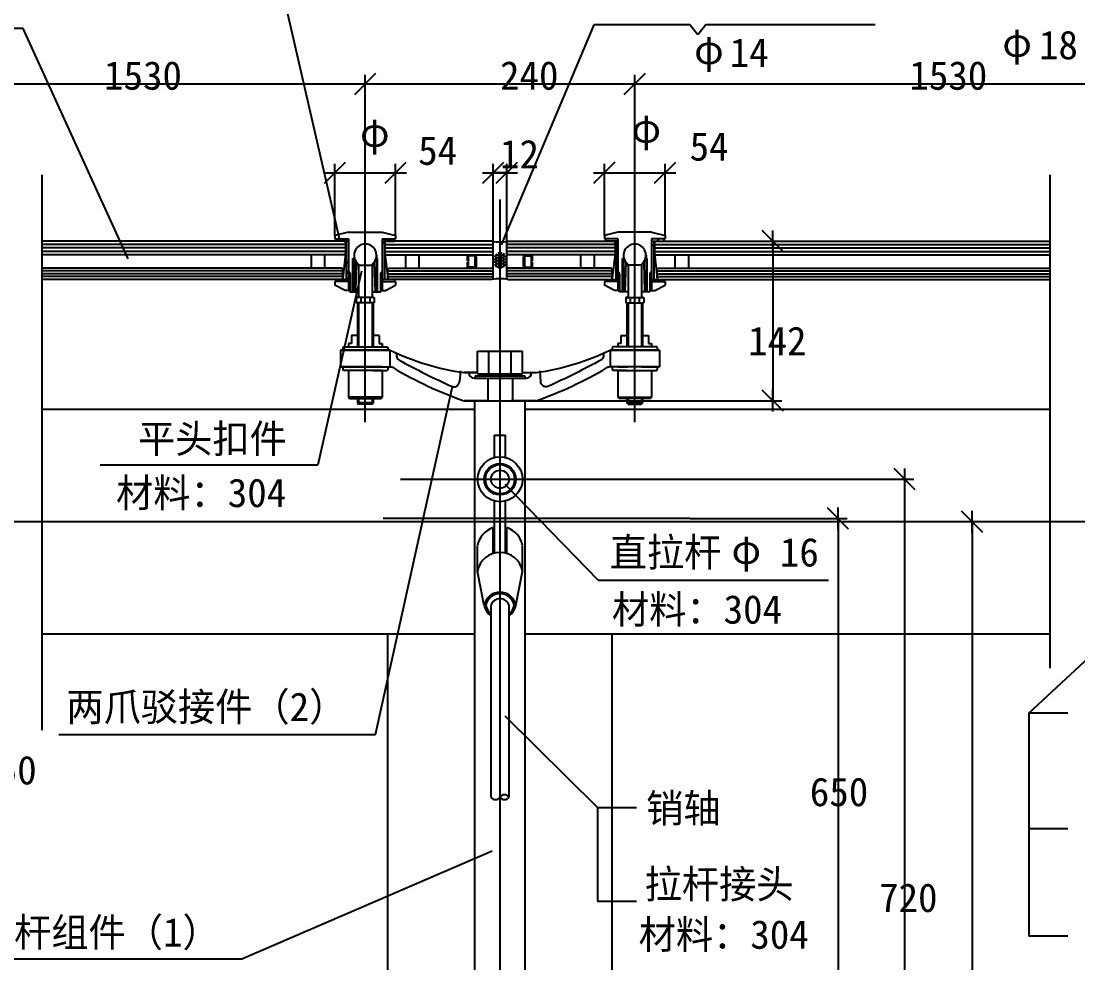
# Model space of a CAD drawing. Header units: metres. Extents: x 2349 to 5457, y 940 to 3258.
# Drawn here: x 3420 to 4361, y 1808 to 2647 of the extents above; entities that cross this region are included whole.
import ezdxf

# ---------------------------------------------------------------- set-up
doc = ezdxf.new("R2010")
doc.units = ezdxf.units.M
for name, color, linetype in [('212', 2, 'Continuous'), ('3', 5, 'Continuous'), ('BZX', 1, 'Continuous'), ('CSX', 3, 'Continuous'), ('DHX', 4, 'Continuous'), ('PMX', 8, 'Continuous'), ('SDH', 7, 'Continuous'), ('TXT', 2, 'Continuous'), ('XSX', 6, 'Continuous')]:
    doc.layers.add(name, color=color, linetype=linetype)

# ---------------------------------------------------------------- blocks, each defined once
blk = doc.blocks.new('A$C719D39D5')
at = {"layer": 'CSX'}
for p, q in [((15.8, 56.78, -342.86), (25.38, 55.94, -342.86)), ((0, 0, -342.86), (2.51, 0, -342.86))]:
    blk.add_line(p, q, dxfattribs=at)
for centre, radius, start, end in [((-624.51, 346.74, -342.86), 718.57, 331.32, 335.58), ((24.95, 50.96, -342.86), 5, 344.88, 85), ((2.51, 4, -342.86), 4, 270, 328.41)]:
    blk.add_arc(centre, radius, start, end, dxfattribs=at)
blk = doc.blocks.new('CC')
blk.add_line((-24.24, 0), (24.24, 0))
blk.add_lwpolyline([(-23.48, -23.39), (23.76, 23.82)])

msp = doc.modelspace()

# ---------------------------------------------------------------- hatches: boundary and pattern name
at = {"layer": 'PMX'}
h = msp.add_hatch(dxfattribs=at)
h.set_pattern_fill('ANSI37', scale=18)
h.paths.add_polyline_path([(3711.71, 2452.77), (3702.17, 2452.77), (3703.94, 2450.77), (3711.71, 2450.77)])
h.paths.add_polyline_path([(3702.17, 2452.77), (3700.71, 2452.77), (3700.71, 2450.77), (3703.94, 2450.77)])
h.paths.add_polyline_path([(3752.71, 2452.77), (3741.71, 2452.77), (3741.71, 2450.77), (3752.71, 2450.77)])
h.paths.add_polyline_path([(3743.71, 2450.77), (3742.12, 2450.77), (3741.71, 2450.36), (3741.71, 2416.77), (3743.71, 2416.77)])
h.paths.add_polyline_path([(3711.71, 2450.77), (3709.71, 2450.77), (3709.71, 2424.58), (3711.23, 2423.06), (3711.71, 2423.54)])
h.paths.add_polyline_path([(3711.71, 2422.58), (3711.23, 2423.06), (3709.71, 2421.54), (3709.71, 2416.77), (3711.71, 2416.77)])
h.paths.add_polyline_path([(3709.71, 2424.58), (3709.71, 2421.54), (3711.23, 2423.06)])
h.paths.add_polyline_path([(3711.71, 2416.77), (3700.71, 2416.77), (3700.71, 2414.77), (3711.71, 2414.77)])
h.paths.add_polyline_path([(3752.71, 2416.77), (3741.71, 2416.77), (3741.71, 2414.77), (3752.71, 2414.77)])
h = msp.add_hatch(dxfattribs=at)
h.set_pattern_fill('ANSI37', scale=18)
h.paths.add_polyline_path([(3981.71, 2452.77), (3991.25, 2452.77), (3989.49, 2450.77), (3981.71, 2450.77)])
h.paths.add_polyline_path([(3991.25, 2452.77), (3992.71, 2452.77), (3992.71, 2450.77), (3989.49, 2450.77)])
h.paths.add_polyline_path([(3940.71, 2452.77), (3951.71, 2452.77), (3951.71, 2450.77), (3940.71, 2450.77)])
h.paths.add_polyline_path([(3949.71, 2450.77), (3951.3, 2450.77), (3951.71, 2450.36), (3951.71, 2416.77), (3949.71, 2416.77)])
h.paths.add_polyline_path([(3981.71, 2450.77), (3983.71, 2450.77), (3983.71, 2424.58), (3982.19, 2423.06), (3981.71, 2423.54)])
h.paths.add_polyline_path([(3981.71, 2422.58), (3982.19, 2423.06), (3983.71, 2421.54), (3983.71, 2416.77), (3981.71, 2416.77)])
h.paths.add_polyline_path([(3983.71, 2424.58), (3983.71, 2421.54), (3982.19, 2423.06)])
h.paths.add_polyline_path([(3981.71, 2416.77), (3992.71, 2416.77), (3992.71, 2414.77), (3981.71, 2414.77)])
h.paths.add_polyline_path([(3940.71, 2416.77), (3951.71, 2416.77), (3951.71, 2414.77), (3940.71, 2414.77)])

# ---------------------------------------------------------------- linework, layer by layer
at = {"layer": '3'}
for p, q in [((3824.21, 1425.73), (3824.21, 2308.73)), ((3869.21, 1425.73), (3869.21, 2308.73))]:
    msp.add_line(p, q, dxfattribs=at)
at = {"layer": 'BZX'}
for p, q in [((3641.76, 2722.14), (3703.94, 2450.77)), ((3515.4, 2435.24), (3422.05, 2640.42)), ((3930.15, 2643.64), (3847.87, 2447.53)), ((4022.89, 2634.65), (4015.84, 2643.64)), ((4030.09, 2643.64), (4022.89, 2634.65)), ((3726.71, 2502.87), (3726.71, 2598.9)), ((3726.71, 2502.87), (3726.71, 2598.9)), ((3966.71, 2502.87), (3966.71, 2598.9)), ((3966.71, 2502.87), (3966.71, 2598.9)), ((3141.37, 2590.9), (4575.81, 2590.9)), ((3699.71, 2455.8), (3699.71, 2519.72)), ((3753.71, 2455.8), (3753.71, 2519.72)), ((3840.71, 2447.8), (3840.71, 2519.72)), ((3852.71, 2447.8), (3852.71, 2519.72)), ((3939.71, 2455.8), (3939.71, 2519.72)), ((3993.71, 2455.8), (3993.71, 2519.72)), ((3699.71, 2511.72), (3753.71, 2511.72)), ((3852.71, 2511.72), (3840.71, 2511.72)), ((3939.71, 2511.84), (3993.71, 2511.72)), ((4025.3, 2450.77), (4097.79, 2450.77)), ((4089.79, 2450.77), (4089.79, 2308.73)), ((3843.54, 2438.47), (3842.79, 2437.18)), ((3842.91, 2439.57), (3843.54, 2438.47)), ((3845.04, 2438.47), (3843.54, 2438.47)), ((3845.79, 2439.77), (3845.04, 2438.47)), ((3845.04, 2438.47), (3845.79, 2437.18)), ((3845.08, 2440.99), (3845.79, 2439.77)), ((3847.29, 2439.77), (3845.79, 2439.77)), ((3848.04, 2441.07), (3847.29, 2439.77)), ((3847.29, 2439.77), (3848.04, 2438.47)), ((3848.04, 2438.47), (3847.29, 2437.18)), ((3848.03, 2441.09), (3848.04, 2441.07)), ((3848.08, 2441.07), (3848.04, 2441.07)), ((3849.54, 2438.47), (3848.04, 2438.47)), ((3850.29, 2439.77), (3849.54, 2438.47)), ((3849.54, 2438.47), (3850.29, 2437.18)), ((3850.26, 2439.82), (3850.29, 2439.77)), ((3850.31, 2439.77), (3850.29, 2439.77)), ((3851.94, 2437.45), (3851.79, 2437.18)), ((3841.29, 2434.58), (3840.72, 2433.59)), ((3840.75, 2432.9), (3841.29, 2431.98)), ((3840.85, 2435.34), (3841.29, 2434.58)), ((3841.29, 2431.98), (3841, 2431.48)), ((3842.79, 2434.58), (3841.29, 2434.58)), ((3842.79, 2431.98), (3841.29, 2431.98)), ((3842.79, 2437.18), (3841.37, 2437.18)), ((3842.79, 2429.38), (3841.85, 2429.38)), ((3842.79, 2437.18), (3843.54, 2435.88)), ((3843.54, 2435.88), (3842.79, 2434.58)), ((3842.79, 2434.58), (3843.54, 2433.28)), ((3843.54, 2433.28), (3842.79, 2431.98)), ((3842.79, 2431.98), (3843.54, 2430.68)), ((3843.54, 2430.68), (3842.79, 2429.38)), ((3842.79, 2429.38), (3843.54, 2428.08)), ((3843.54, 2428.08), (3843.27, 2427.63)), ((3845.04, 2435.88), (3843.54, 2435.88)), ((3845.04, 2433.28), (3843.54, 2433.28)), ((3845.04, 2430.68), (3843.54, 2430.68)), ((3845.04, 2428.08), (3843.54, 2428.08)), ((3845.79, 2437.18), (3845.04, 2435.88)), ((3845.04, 2435.88), (3845.79, 2434.58)), ((3845.79, 2434.58), (3845.04, 2433.28)), ((3845.04, 2433.28), (3845.79, 2431.98)), ((3845.79, 2431.98), (3845.04, 2430.68)), ((3845.04, 2430.68), (3845.79, 2429.38)), ((3845.79, 2429.38), (3845.04, 2428.08)), ((3845.04, 2428.08), (3845.79, 2426.78)), ((3847.29, 2437.18), (3845.79, 2437.18)), ((3847.29, 2434.58), (3845.79, 2434.58)), ((3847.29, 2431.98), (3845.79, 2431.98)), ((3847.29, 2429.38), (3845.79, 2429.38)), ((3847.29, 2437.18), (3848.04, 2435.88)), ((3848.04, 2435.88), (3847.29, 2434.58)), ((3847.29, 2434.58), (3848.04, 2433.28)), ((3848.04, 2433.28), (3847.29, 2431.98)), ((3847.29, 2431.98), (3848.04, 2430.68)), ((3848.04, 2430.68), (3847.29, 2429.38)), ((3847.29, 2429.38), (3848.04, 2428.08)), ((3848.04, 2428.08), (3847.29, 2426.78)), ((3849.54, 2435.88), (3848.04, 2435.88)), ((3849.54, 2433.28), (3848.04, 2433.28)), ((3849.54, 2430.68), (3848.04, 2430.68)), ((3849.54, 2428.08), (3848.04, 2428.08)), ((3850.29, 2437.18), (3849.54, 2435.88)), ((3849.54, 2435.88), (3850.29, 2434.58)), ((3850.29, 2434.58), (3849.54, 2433.28)), ((3849.54, 2433.28), (3850.29, 2431.98)), ((3850.29, 2431.98), (3849.54, 2430.68)), ((3849.54, 2430.68), (3850.29, 2429.38)), ((3850.29, 2429.38), (3849.54, 2428.08)), ((3849.54, 2428.08), (3849.91, 2427.43)), ((3851.79, 2437.18), (3850.29, 2437.18)), ((3851.79, 2434.58), (3850.29, 2434.58)), ((3851.79, 2431.98), (3850.29, 2431.98)), ((3851.58, 2429.38), (3850.29, 2429.38)), ((3851.79, 2437.18), (3852.43, 2436.07)), ((3852.49, 2435.8), (3851.79, 2434.58)), ((3851.79, 2434.58), (3852.54, 2433.28)), ((3852.54, 2433.28), (3851.79, 2431.98)), ((3851.79, 2431.98), (3852.31, 2431.07)), ((3852.7, 2433.28), (3852.54, 2433.28)), ((3723.33, 2424.16), (3684.45, 2251.69)), ((3845.79, 2426.78), (3845.57, 2426.41)), ((3847.29, 2426.78), (3845.79, 2426.78)), ((3847.29, 2426.78), (3847.54, 2426.34)), ((3735.85, 2011.22), (3804.24, 2321.25)), ((3878.9, 2308.73), (4097.79, 2308.73)), ((4317.78, 2030.32), (4575.81, 2271.1)), ((3934.17, 2148.79, -44000), (3851.15, 2234.19, -44000)), ((4015.93, 2238.73), (4215.2, 2238.73)), ((4207.2, 1518.73), (4207.2, 2238.73)), ((4015.93, 2203.73, -44000), (4155.73, 2203.73, -44000)), ((4147.73, 2203.73, -44000), (4147.73, 1553.73, -44000)), ((4300.69, 2200.77), (4259.26, 2200.77)), ((4267.26, 2200.77), (4267.26, 1365.93)), ((3933.45, 1946.18, -44000), (3851.15, 2027.63, -44000)), ((4317.78, 2030.32), (4317.78, 1831.66)), ((3933.45, 1946.18, -44000), (3933.45, 1862.88, -44000)), ((3616.9, 1811.56, -44000), (3839.84, 1907.81, -44000))]:
    msp.add_line(p, q, dxfattribs=at)
at = {"layer": 'CSX'}
for p, q in [((3422.05, 2640.42), (3206.21, 2640.42)), ((4015.84, 2643.64), (3930.15, 2643.64)), ((4180.74, 2643.64), (4030.09, 2643.64)), ((3711.71, 2458.77), (3699.71, 2455.77)), ((3711.71, 2458.77), (3741.71, 2458.77)), ((3741.71, 2458.77), (3753.71, 2455.77)), ((3951.71, 2458.77), (3939.71, 2455.77)), ((3981.71, 2458.77), (3951.71, 2458.77)), ((3981.71, 2458.77), (3993.71, 2455.77)), ((3711.62, 2450.77), (3438.69, 2450.77)), ((3699.71, 2455.77), (3699.71, 2452.77)), ((3699.71, 2452.77), (3711.71, 2452.77)), ((3700.71, 2452.77), (3700.71, 2450.77)), ((3711.71, 2450.77), (3700.71, 2450.77)), ((3708.21, 2450.77), (3709.21, 2449.77)), ((3709.21, 2449.77), (3709.21, 2439.77)), ((3709.71, 2450.77), (3709.71, 2416.77)), ((3711.71, 2452.77), (3711.71, 2406.77)), ((3741.71, 2452.77), (3741.71, 2406.77)), ((3741.71, 2452.77), (3753.71, 2452.77)), ((3741.71, 2450.77), (3752.71, 2450.77)), ((3742.12, 2450.77), (3741.71, 2450.36)), ((3839.71, 2450.77), (3743.44, 2450.77)), ((3743.71, 2450.77), (3743.71, 2416.77)), ((3745.21, 2450.77), (3744.21, 2449.77)), ((3745.21, 2450.77), (3744.21, 2449.77)), ((3744.21, 2449.77), (3744.21, 2439.77)), ((3752.71, 2452.77), (3752.71, 2450.77)), ((3753.71, 2455.77), (3753.71, 2452.77)), ((3839.71, 2450.77), (3840.71, 2449.77)), ((3840.71, 2417.77), (3840.71, 2449.77)), ((3853.71, 2450.77), (3852.71, 2449.77)), ((3852.71, 2417.77), (3852.71, 2449.77)), ((3853.71, 2450.77), (3949.99, 2450.77)), ((3939.71, 2455.77), (3939.71, 2452.77)), ((3951.71, 2452.77), (3939.71, 2452.77)), ((3940.71, 2452.77), (3940.71, 2450.77)), ((3951.71, 2450.77), (3940.71, 2450.77)), ((3948.21, 2450.77), (3949.21, 2449.77)), ((3948.21, 2450.77), (3949.21, 2449.77)), ((3949.21, 2449.77), (3949.21, 2439.77)), ((3949.71, 2450.77), (3949.71, 2416.77)), ((3951.3, 2450.77), (3951.71, 2450.36)), ((3951.71, 2452.77), (3951.71, 2406.77)), ((3981.71, 2452.77), (3981.71, 2406.77)), ((3993.71, 2452.77), (3981.71, 2452.77)), ((3981.71, 2450.77), (3992.71, 2450.77)), ((3981.81, 2450.77), (4336.24, 2450.77)), ((3983.71, 2450.77), (3983.71, 2416.77)), ((3985.21, 2450.77), (3984.21, 2449.77)), ((3984.21, 2449.77), (3984.21, 2439.77)), ((3992.71, 2452.77), (3992.71, 2450.77)), ((3993.71, 2455.77), (3993.71, 2452.77)), ((3708.21, 2438.77), (3438.69, 2438.77)), ((3678.71, 2426.77), (3678.71, 2438.77)), ((3690.71, 2426.77), (3690.71, 2438.77)), ((3709.21, 2439.77), (3706.71, 2417.77)), ((3709.21, 2439.77), (3708.21, 2438.77)), ((3716.71, 2438.27), (3716.71, 2435.27)), ((3736.71, 2438.27), (3736.71, 2435.27)), ((3744.21, 2439.77), (3745.21, 2438.77)), ((3744.21, 2439.77), (3746.71, 2417.77)), ((3745.21, 2438.77), (3839.71, 2438.77)), ((3762.71, 2426.77), (3762.71, 2438.77)), ((3774.71, 2426.77), (3774.71, 2438.77)), ((3817.71, 2433.27), (3817.71, 2438.77)), ((3818.71, 2427.77), (3818.71, 2437.77)), ((3823.71, 2437.77), (3818.71, 2437.77)), ((3824.71, 2436.77), (3823.71, 2437.77)), ((3825.71, 2437.18), (3824.13, 2438.77)), ((3840.71, 2439.77), (3839.71, 2438.77)), ((3852.71, 2439.77), (3853.71, 2438.77)), ((3948.21, 2438.77), (3853.71, 2438.77)), ((3867.71, 2437.18), (3869.3, 2438.77)), ((3868.71, 2436.77), (3869.71, 2437.77)), ((3869.71, 2437.77), (3874.71, 2437.77)), ((3874.71, 2427.77), (3874.71, 2437.77)), ((3875.71, 2433.27), (3875.71, 2438.77)), ((3918.71, 2426.77), (3918.71, 2438.77)), ((3930.71, 2426.77), (3930.71, 2438.77)), ((3949.21, 2439.77), (3946.71, 2417.77)), ((3949.21, 2439.77), (3948.21, 2438.77)), ((3956.71, 2438.27), (3956.71, 2435.27)), ((3976.71, 2438.27), (3976.71, 2435.27)), ((3984.21, 2439.77), (3986.71, 2417.77)), ((3984.21, 2439.77), (3985.21, 2438.77)), ((3985.21, 2438.77), (4336.24, 2438.77)), ((4002.71, 2426.77), (4002.71, 2438.77)), ((4014.71, 2426.77), (4014.71, 2438.77)), ((3715.71, 2405.77), (3715.71, 2435.27)), ((3715.71, 2435.27), (3717.17, 2435.27)), ((3718.71, 2432.27), (3717.91, 2405.77)), ((3720.71, 2429.55), (3720.71, 2401.77)), ((3720.71, 2429.55), (3732.71, 2429.55)), ((3732.71, 2429.55), (3732.71, 2401.77)), ((3734.71, 2432.27), (3735.52, 2405.77)), ((3737.71, 2435.27), (3736.25, 2435.27)), ((3737.71, 2405.77), (3737.71, 2435.27)), ((3817.71, 2433.27), (3818.71, 2433.27)), ((3817.71, 2432.27), (3818.71, 2432.27)), ((3817.71, 2426.77), (3817.71, 2432.27)), ((3824.71, 2428.77), (3823.71, 2427.77)), ((3825.71, 2428.36), (3824.13, 2426.77)), ((3824.71, 2428.77), (3824.71, 2436.77)), ((3825.71, 2428.36), (3825.71, 2437.18)), ((3867.71, 2428.36), (3867.71, 2437.18)), ((3867.71, 2428.36), (3869.3, 2426.77)), ((3868.71, 2428.77), (3868.71, 2436.77)), ((3868.71, 2428.77), (3869.71, 2427.77)), ((3875.71, 2433.27), (3874.71, 2433.27)), ((3875.71, 2432.27), (3874.71, 2432.27)), ((3875.71, 2426.77), (3875.71, 2432.27)), ((3955.71, 2405.77), (3955.71, 2435.27)), ((3955.71, 2435.27), (3957.17, 2435.27)), ((3958.71, 2432.27), (3957.91, 2405.77)), ((3960.71, 2429.55), (3960.71, 2401.77)), ((3972.71, 2429.55), (3960.71, 2429.55)), ((3972.71, 2429.55), (3972.71, 2401.77)), ((3974.71, 2432.27), (3975.52, 2405.77)), ((3977.71, 2435.27), (3976.25, 2435.27)), ((3977.71, 2405.77), (3977.71, 2435.27)), ((3705.71, 2426.77), (3438.69, 2426.77)), ((3706.71, 2425.77), (3705.71, 2426.77)), ((3706.71, 2417.77), (3706.71, 2425.77)), ((3713.21, 2422), (3711.71, 2424.25)), ((3713.21, 2422), (3713.21, 2405.77)), ((3740.21, 2422), (3741.71, 2424.25)), ((3740.21, 2422), (3740.21, 2405.77)), ((3746.71, 2425.77), (3747.71, 2426.77)), ((3746.71, 2417.77), (3746.71, 2425.77)), ((3747.71, 2426.77), (3839.71, 2426.77)), ((3823.71, 2427.77), (3818.71, 2427.77)), ((3839.71, 2426.77), (3840.71, 2425.77)), ((3853.71, 2426.77), (3852.71, 2425.77)), ((3945.71, 2426.77), (3853.71, 2426.77)), ((3869.71, 2427.77), (3874.71, 2427.77)), ((3946.71, 2425.77), (3945.71, 2426.77)), ((3946.71, 2417.77), (3946.71, 2425.77)), ((3953.21, 2422), (3951.71, 2424.25)), ((3953.21, 2422), (3953.21, 2405.77)), ((3980.21, 2422), (3981.71, 2424.25)), ((3980.21, 2422), (3980.21, 2405.77)), ((3986.71, 2425.77), (3987.71, 2426.77)), ((3986.71, 2417.77), (3986.71, 2425.77)), ((3987.71, 2426.77), (4336.24, 2426.77)), ((3711.71, 2416.77), (3438.69, 2416.77)), ((3711.71, 2414.77), (3699.71, 2414.77)), ((3699.71, 2414.77), (3699.71, 2411.77)), ((3708.71, 2406.77), (3699.71, 2411.77)), ((3700.71, 2416.77), (3700.71, 2414.77)), ((3706.71, 2417.77), (3705.71, 2416.77)), ((3839.71, 2416.77), (3741.71, 2416.77)), ((3741.71, 2414.77), (3753.71, 2414.77)), ((3744.71, 2406.77), (3753.71, 2411.77)), ((3747.71, 2416.77), (3746.71, 2417.77)), ((3746.71, 2417.77), (3747.71, 2416.77)), ((3752.71, 2416.77), (3752.71, 2414.77)), ((3753.71, 2414.77), (3753.71, 2411.77)), ((3840.71, 2417.77), (3839.71, 2416.77)), ((3852.71, 2417.77), (3853.71, 2416.77)), ((3853.71, 2416.77), (3951.71, 2416.77)), ((3939.71, 2414.77), (3939.71, 2411.77)), ((3951.71, 2414.77), (3939.71, 2414.77)), ((3948.71, 2406.77), (3939.71, 2411.77)), ((3940.71, 2416.77), (3940.71, 2414.77)), ((3946.71, 2417.77), (3945.71, 2416.77)), ((3945.71, 2416.77), (3946.71, 2417.77)), ((3981.71, 2416.77), (4336.24, 2416.77)), ((3981.71, 2414.77), (3993.71, 2414.77)), ((3984.71, 2406.77), (3993.71, 2411.77)), ((3986.71, 2417.77), (3987.71, 2416.77)), ((3992.71, 2416.77), (3992.71, 2414.77)), ((3993.71, 2414.77), (3993.71, 2411.77)), ((3711.71, 2406.77), (3708.71, 2406.77)), ((3711.71, 2407.27), (3713.21, 2405.77)), ((3713.21, 2405.77), (3720.71, 2405.77)), ((3718.71, 2400.77), (3718.71, 2395.77)), ((3719.71, 2400.77), (3718.71, 2400.77)), ((3733.71, 2400.77), (3719.71, 2400.77)), ((3722.71, 2400.77), (3722.71, 2395.77)), ((3730.71, 2400.77), (3730.71, 2395.77)), ((3732.71, 2405.77), (3740.21, 2405.77)), ((3733.71, 2400.77), (3734.71, 2400.77)), ((3734.71, 2400.77), (3734.71, 2395.77)), ((3740.21, 2405.77), (3741.71, 2407.27)), ((3741.71, 2406.77), (3744.71, 2406.77)), ((3951.71, 2406.77), (3948.71, 2406.77)), ((3953.21, 2405.77), (3951.71, 2407.27)), ((3960.71, 2405.77), (3953.21, 2405.77)), ((3958.71, 2400.77), (3958.71, 2395.77)), ((3959.71, 2400.77), (3958.71, 2400.77)), ((3959.71, 2400.77), (3973.71, 2400.77)), ((3962.71, 2400.77), (3962.71, 2395.77)), ((3970.71, 2400.77), (3970.71, 2395.77)), ((3980.21, 2405.77), (3972.71, 2405.77)), ((3973.71, 2400.77), (3974.71, 2400.77)), ((3974.71, 2400.77), (3974.71, 2395.77)), ((3981.71, 2407.27), (3980.21, 2405.77)), ((3981.71, 2406.77), (3984.71, 2406.77)), ((3734.71, 2395.77), (3718.71, 2395.77)), ((3719.71, 2395.77), (3719.71, 2356.63)), ((3733.71, 2395.77), (3733.71, 2356.63)), ((3958.71, 2395.77), (3974.71, 2395.77)), ((3959.71, 2395.77), (3959.71, 2356.63)), ((3973.71, 2395.77), (3973.71, 2356.63)), ((3719.71, 2366.7), (3714.38, 2366.7)), ((3714.38, 2366.7), (3714.38, 2359.73)), ((3739.05, 2366.7), (3733.71, 2366.7)), ((3739.05, 2366.7), (3739.05, 2359.73)), ((3954.38, 2366.7), (3954.38, 2359.73)), ((3954.38, 2366.7), (3959.71, 2366.7)), ((3973.71, 2366.7), (3979.05, 2366.7)), ((3979.05, 2366.7), (3979.05, 2359.73)), ((3748.71, 2353.73), (3704.71, 2353.73)), ((3704.71, 2353.73), (3704.71, 2338.73)), ((3704.78, 2353.73), (3746.78, 2353.73)), ((3704.78, 2353.73), (3704.78, 2338.73)), ((3704.78, 2353.73), (3704.78, 2338.73)), ((3707.21, 2356.63), (3706.71, 2356.13)), ((3706.71, 2356.13), (3706.71, 2354.23)), ((3707.21, 2353.73), (3706.71, 2354.23)), ((3707.21, 2356.63), (3746.21, 2356.63)), ((3707.21, 2353.73), (3746.21, 2353.73)), ((3714.38, 2359.73), (3711.71, 2359.73)), ((3711.71, 2359.73), (3711.71, 2357.13)), ((3711.71, 2357.13), (3712.21, 2356.63)), ((3732.78, 2353.73), (3748.78, 2353.73)), ((3739.05, 2359.73), (3741.71, 2359.73)), ((3741.71, 2357.13), (3741.21, 2356.63)), ((3741.71, 2359.73), (3741.71, 2357.13)), ((3746.21, 2356.63), (3746.71, 2356.13)), ((3746.71, 2354.23), (3746.21, 2353.73)), ((3746.71, 2356.13), (3746.71, 2354.23)), ((3748.71, 2353.73), (3748.71, 2338.73)), ((3960.65, 2353.73), (3944.65, 2353.73)), ((3944.71, 2353.73), (3988.71, 2353.73)), ((3944.71, 2353.73), (3944.71, 2338.73)), ((3988.65, 2353.73), (3946.65, 2353.73)), ((3947.21, 2356.63), (3946.71, 2356.13)), ((3946.71, 2356.13), (3946.71, 2354.23)), ((3946.71, 2354.23), (3947.21, 2353.73)), ((3986.21, 2356.63), (3947.21, 2356.63)), ((3986.21, 2353.73), (3947.21, 2353.73)), ((3954.38, 2359.73), (3951.71, 2359.73)), ((3951.71, 2359.73), (3951.71, 2357.13)), ((3951.71, 2357.13), (3952.21, 2356.63)), ((3979.05, 2359.73), (3981.71, 2359.73)), ((3981.71, 2357.13), (3981.21, 2356.63)), ((3981.71, 2359.73), (3981.71, 2357.13)), ((3986.21, 2356.63), (3986.71, 2356.13)), ((3986.21, 2353.73), (3986.71, 2354.23)), ((3986.71, 2356.13), (3986.71, 2354.23)), ((3988.65, 2353.73), (3988.65, 2338.73)), ((3988.71, 2353.73), (3988.71, 2338.73)), ((3826.71, 2352.73), (3866.71, 2352.73)), ((3826.71, 2332.73), (3826.71, 2352.73)), ((3836.71, 2332.73), (3836.71, 2352.73)), ((3856.71, 2332.73), (3856.71, 2352.73)), ((3866.71, 2332.73), (3866.71, 2352.73)), ((3720.71, 2338.73), (3704.71, 2338.73)), ((3704.71, 2338.73), (3748.71, 2338.73)), ((3720.71, 2338.73), (3704.71, 2338.73)), ((3741.78, 2338.73), (3704.78, 2338.73)), ((3707.21, 2338.73), (3706.71, 2338.23)), ((3706.71, 2338.23), (3706.71, 2336.23)), ((3707.21, 2335.73), (3706.71, 2336.23)), ((3707.21, 2338.73), (3746.21, 2338.73)), ((3741.71, 2335.73), (3707.21, 2335.73)), ((3711.71, 2338.73), (3720.71, 2338.73)), ((3711.71, 2335.73), (3711.71, 2311.73)), ((3732.78, 2338.73), (3748.78, 2338.73)), ((3732.78, 2338.73), (3749.09, 2338.73)), ((3733.71, 2335.73), (3746.21, 2335.73)), ((3741.71, 2335.73), (3741.71, 2311.73)), ((3746.21, 2338.73), (3746.71, 2338.23)), ((3746.71, 2336.23), (3746.21, 2335.73)), ((3746.71, 2338.23), (3746.71, 2336.23)), ((3960.65, 2338.73), (3944.34, 2338.73)), ((3960.65, 2338.73), (3944.65, 2338.73)), ((3988.71, 2338.73), (3944.71, 2338.73)), ((3988.65, 2338.73), (3946.65, 2338.73)), ((3947.21, 2338.73), (3946.71, 2338.23)), ((3946.71, 2338.23), (3946.71, 2336.23)), ((3946.71, 2336.23), (3947.21, 2335.73)), ((3986.21, 2338.73), (3947.21, 2338.73)), ((3959.71, 2335.73), (3947.21, 2335.73)), ((3951.65, 2338.73), (3960.65, 2338.73)), ((3951.71, 2335.73), (3951.71, 2311.73)), ((3951.71, 2335.73), (3986.21, 2335.73)), ((3972.71, 2338.73), (3988.71, 2338.73)), ((3981.71, 2338.73), (3972.71, 2338.73)), ((3972.71, 2338.73), (3988.71, 2338.73)), ((3981.71, 2335.73), (3981.71, 2311.73)), ((3986.21, 2338.73), (3986.71, 2338.23)), ((3986.21, 2335.73), (3986.71, 2336.23)), ((3986.71, 2338.23), (3986.71, 2336.23)), ((3826.71, 2333.73), (3814.56, 2333.73)), ((3814.87, 2333.73), (3826.71, 2333.73)), ((3818.87, 2333.73), (3818.87, 2333.73)), ((3823.87, 2328.73), (3869.87, 2328.73)), ((3824.69, 2330.73), (3868.74, 2330.73)), ((3824.69, 2330.73), (3824.69, 2328.73)), ((3826.71, 2332.73), (3866.71, 2332.73)), ((3827.84, 2332.73), (3827.84, 2330.73)), ((3835.87, 2328.73), (3835.87, 2308.73)), ((3847.11, 2332.73), (3845.96, 2330.73)), ((3848.74, 2332.73), (3847.59, 2330.73)), ((3857.87, 2328.73), (3857.87, 2308.73)), ((3865.59, 2332.73), (3865.59, 2330.73)), ((3866.71, 2333.73), (3878.87, 2333.73)), ((3868.74, 2330.73), (3868.74, 2328.73)), ((3874.87, 2333.73), (3874.87, 2333.73)), ((3741.71, 2311.73), (3711.71, 2311.73)), ((3711.71, 2311.73), (3712.71, 2310.73)), ((3712.71, 2310.73), (3740.71, 2310.73)), ((3719.71, 2310.73), (3719.71, 2306.83)), ((3733.71, 2306.83), (3719.71, 2306.83)), ((3719.71, 2306.83), (3720.71, 2305.73)), ((3732.71, 2305.73), (3720.71, 2305.73)), ((3732.71, 2305.73), (3733.71, 2306.83)), ((3733.71, 2310.73), (3733.71, 2306.83)), ((3740.71, 2310.73), (3741.71, 2311.73)), ((3836.71, 2308.73), (3814.87, 2308.73)), ((3814.87, 2308.73), (3857.87, 2308.73)), ((3856.71, 2308.73), (3878.87, 2308.73)), ((3878.87, 2308.73), (3856.71, 2308.73)), ((3951.71, 2311.73), (3981.71, 2311.73)), ((3952.71, 2310.73), (3951.71, 2311.73)), ((3980.71, 2310.73), (3952.71, 2310.73)), ((3959.71, 2310.73), (3959.71, 2306.83)), ((3959.71, 2306.83), (3973.71, 2306.83)), ((3960.71, 2305.73), (3959.71, 2306.83)), ((3960.71, 2305.73), (3972.71, 2305.73)), ((3973.71, 2306.83), (3972.71, 2305.73)), ((3973.71, 2310.73), (3973.71, 2306.83)), ((3981.71, 2311.73), (3980.71, 2310.73)), ((3824.21, 2300.77), (3438.69, 2300.77)), ((4336.24, 2300.77), (3869.21, 2300.77)), ((3841.71, 2258.1), (3841.71, 2277.91)), ((3841.71, 2277.91), (3851.71, 2277.91)), ((3851.71, 2258.1), (3851.71, 2277.91)), ((3490.54, 2251.69), (3684.45, 2251.69)), ((3841.71, 2172.94), (3841.71, 2219.37)), ((3851.71, 2172.94), (3851.71, 2219.37)), ((3840.71, 2172.66), (3840.71, 2195.6)), ((3852.71, 2172.66), (3852.71, 2195.6)), ((3826.71, 2156.62, -44000), (3826.71, 2179.55, -44000)), ((3866.71, 2156.62, -44000), (3866.71, 2179.55, -44000)), ((3832.71, 2126.39), (3826.71, 2156.62, -44000)), ((3860.71, 2126.39), (3866.71, 2156.62, -44000)), ((3934.17, 2148.79, -44000), (4139.22, 2148.79, -44000)), ((3838.71, 1955.46), (3838.71, 2126.39)), ((3854.71, 1955.46), (3854.71, 2126.39)), ((3824.21, 2100.77), (3438.69, 2100.77)), ((3746.71, 1365.93), (3746.71, 2100.77)), ((4336.24, 2100.77), (3869.21, 2100.77)), ((3946.71, 1365.93), (3946.71, 2100.77)), ((4352.49, 2030.32), (4317.78, 2030.32)), ((3453.83, 2011.22), (3735.85, 2011.22)), ((3933.45, 1946.18, -44000), (3968.25, 1946.18, -44000)), ((4352.49, 1927.14), (4317.78, 1927.14)), ((3933.45, 1862.88, -44000), (3968.25, 1862.88, -44000)), ((4352.49, 1831.66), (4317.78, 1831.66)), ((3338.98, 1811.56, -44000), (3616.9, 1811.56, -44000))]:
    msp.add_line(p, q, dxfattribs=at)
for radius in [20, 14, 13, 8]:
    msp.add_circle((3846.71, 2238.73, -44000), radius, dxfattribs=at)
for centre, radius, start, end in [((3726.71, 2438.27), 10, 310.71, 229.29), ((3846.71, 2493.81), 43.61, 260.76, 279.24), ((3966.71, 2438.27), 10, 310.71, 229.29), ((3719.21, 2429.55), 1.5, 0, 49.29), ((3734.21, 2429.55), 1.5, 130.71, 180), ((3959.21, 2429.55), 1.5, 0, 49.29), ((3974.21, 2429.55), 1.5, 130.71, 180), ((3846.71, 2373.73), 43.61, 80.76, 99.24), ((3719.71, 2401.77), 1, 270, 0), ((3733.71, 2401.77), 1, 180, 270), ((3959.71, 2401.77), 1, 270, 0), ((3973.71, 2401.77), 1, 180, 270), ((3845.59, 2553.97), 222.41, 244.2, 261.98), ((3847.84, 2553.97), 222.41, 278.02, 295.8), ((3749.09, 2333.73), 5, 57.42, 90), ((3926.08, 2630.44), 340.49, 239.21, 250.88), ((3767.35, 2630.44), 340.49, 289.12, 300.79), ((3944.34, 2333.73), 5, 90, 122.58), ((3823.87, 2333.73), 5, 180, 270), ((3869.87, 2333.73), 5, 270, 0), ((3846.71, 2176.23, -44000), 20.27, 107.21, 170.56), ((3846.71, 2176.23, -44000), 20.27, 9.44, 72.79), ((3846.71, 2153.29, -44000), 20.27, 9.44, 170.56), ((3846.71, 2123.94), 14.21, 9.9, 170.1), ((3846.71, 2123.94), 12.83, 10.77, 169.23), ((3846.71, 2123.94), 8.36, 16.98, 163.02), ((3846.71, 2128.83), 14.21, 189.9, 235.74), ((3846.71, 2128.83), 12.84, 191.17, 231.47), ((3846.71, 2128.83), 14.21, 304.26, 350.1), ((3846.71, 2128.83), 12.84, 308.53, 348.83), ((3850.71, 1952.88), 4.76, 32.9, 147.1), ((3842.71, 1958.05), 4.76, 212.9, 327.1), ((3850.71, 1958.05), 4.76, 212.9, 327.1)]:
    msp.add_arc(centre, radius, start, end, dxfattribs=at)
at = {"layer": 'DHX'}
for p, q in [((3726.71, 2289.59), (3726.71, 2502.84)), ((3966.71, 2289.59), (3966.71, 2502.84)), ((3846.71, 1394.84), (3846.71, 2488.06)), ((3757.97, 2238.73, -44000), (4015.9, 2238.73, -44000)), ((4015.9, 2203.73, -44000), (3742.65, 2203.73, -44000))]:
    msp.add_line(p, q, dxfattribs=at)
msp.add_lwpolyline([(5325.44, 2200.77), (2398.93, 2200.77)], dxfattribs=at)
at = {"layer": 'PMX'}
for p, q in [((3711.71, 2422.58), (3709.71, 2424.58)), ((3711.71, 2423.54), (3709.71, 2421.54))]:
    msp.add_line(p, q, dxfattribs=at)
at = {"layer": 'SDH'}
for p, q in [((3438.69, 2509.94), (3438.69, 2015.32)), ((4336.24, 2509.94), (4336.24, 2070.55))]:
    msp.add_line(p, q, dxfattribs=at)
at = {"layer": 'XSX'}
for p, q in [((3709.21, 2447.77), (3438.69, 2447.77)), ((3744.21, 2447.77), (3840.71, 2447.77)), ((3949.21, 2447.77), (3852.71, 2447.77)), ((3984.21, 2447.77), (4336.24, 2447.77)), ((3709.21, 2444.77), (3438.69, 2444.77)), ((3709.21, 2441.77), (3438.69, 2441.77)), ((3744.21, 2444.77), (3840.71, 2444.77)), ((3744.21, 2441.77), (3840.71, 2441.77)), ((3949.21, 2444.77), (3852.71, 2444.77)), ((3949.21, 2441.77), (3852.71, 2441.77)), ((3984.21, 2444.77), (4336.24, 2444.77)), ((3984.21, 2441.77), (4336.24, 2441.77)), ((3716.71, 2435.27), (3716.71, 2405.77)), ((3736.71, 2435.27), (3736.71, 2405.77)), ((3956.71, 2435.27), (3956.71, 2405.77)), ((3976.71, 2435.27), (3976.71, 2405.77)), ((3706.71, 2424.27), (3438.69, 2424.27)), ((3706.71, 2421.77), (3438.69, 2421.77)), ((3706.71, 2419.27), (3438.69, 2419.27)), ((3746.71, 2424.27), (3840.71, 2424.27)), ((3746.71, 2421.77), (3840.71, 2421.77)), ((3746.71, 2419.27), (3840.71, 2419.27)), ((3946.71, 2424.27), (3852.71, 2424.27)), ((3946.71, 2421.77), (3852.71, 2421.77)), ((3946.71, 2419.27), (3852.71, 2419.27)), ((3986.71, 2424.27), (4336.24, 2424.27)), ((3986.71, 2421.77), (4336.24, 2421.77)), ((3986.71, 2419.27), (4336.24, 2419.27)), ((3720.71, 2395.77), (3720.71, 2356.63)), ((3732.71, 2395.77), (3732.71, 2356.63)), ((3960.71, 2395.77), (3960.71, 2356.63)), ((3972.71, 2395.77), (3972.71, 2356.63)), ((3720.71, 2310.73), (3720.71, 2305.73)), ((3732.71, 2310.73), (3732.71, 2305.73)), ((3836.71, 2308.73), (3826.71, 2308.73)), ((3866.71, 2308.73), (3856.71, 2308.73)), ((3960.71, 2310.73), (3960.71, 2305.73)), ((3972.71, 2310.73), (3972.71, 2305.73))]:
    msp.add_line(p, q, dxfattribs=at)

# ---------------------------------------------------------------- block references
at = {"xscale": 0.4, "yscale": 0.4, "zscale": 0.4}
for p in [(3726.71, 2590.9), (3966.71, 2590.9), (3699.71, 2511.72), (3753.71, 2511.72), (3840.71, 2511.72), (3852.71, 2511.72), (3939.71, 2511.84), (3993.71, 2511.72)]:
    msp.add_blockref('CC', p, dxfattribs=at)
at = {"xscale": 0.4, "yscale": 0.4, "zscale": 0.4, "rotation": 90}
for p in [(4089.79, 2450.77), (4089.79, 2308.73), (4207.2, 2238.73), (4147.73, 2203.73, -44000), (4267.26, 2200.77)]:
    msp.add_blockref('CC', p, dxfattribs=at)
at = {"rotation": 270}
msp.add_blockref('A$C719D39D5', (3754.58, 2351.03, 342.86), dxfattribs=at)
at = {"xscale": -1, "rotation": 90}
msp.add_blockref('A$C719D39D5', (3938.84, 2351.03, 342.86), dxfattribs=at)

# ---------------------------------------------------------------- texts
at = {"layer": '212'}
for p in [(4294.05, 2615.12), (4019.58, 2608.59), (3963.78, 2538.63), (3722.02, 2534.94), (4052.86, 2163.39)]:
    msp.add_text('φ', height=25.5, dxfattribs=at).set_placement(p)
at = {"layer": 'BZX', "char_height": 25.5, "attachment_point": 1}
for s, insert in [('\\A1;1530', (3494.04, 2611.23)), ('\\A1;240', (3846.71, 2611.23)), ('\\A1;1530', (4211.26, 2611.23)), ('54', (3773.8, 2544.35)), ('54', (4015.55, 2548.04)), ('\\A1;12', (3846.71, 2541.16)), ('\\A1;142', (4067.61, 2374.73)), ('\\A1;650', (4122.6, 1972.97, -44000)), ('\\A1;720', (4184.3, 1878.73))]:
    msp.add_mtext(s, dxfattribs=dict(at, insert=insert))
at = {"layer": 'TXT'}
for s, p in [('18', (4326.69, 2612.91)), ('14', (4051.22, 2606.11)), ('平头扣件', (3524.28, 2262.09)), ('材料：304', (3504.8, 2213.92)), ('直拉杆   16', (3944.44, 2160.95, -44000)), ('材料：304', (3946.4, 2110.06, -44000)), ('两爪驳接件（2）', (3460.44, 2023.28)), ('HC506   =50', (3243.27, 1966.87)), ('销轴', (3976.86, 1932.86, -44000)), ('拉杆接头', (3975.52, 1865.3, -44000)), ('传力杆组件（1）', (3347.66, 1822.34, -44000)), ('材料：304', (3970.18, 1820.42, -44000))]:
    msp.add_text(s, height=25.5, dxfattribs=at).set_placement(p)

doc.saveas('drawing.dxf')
